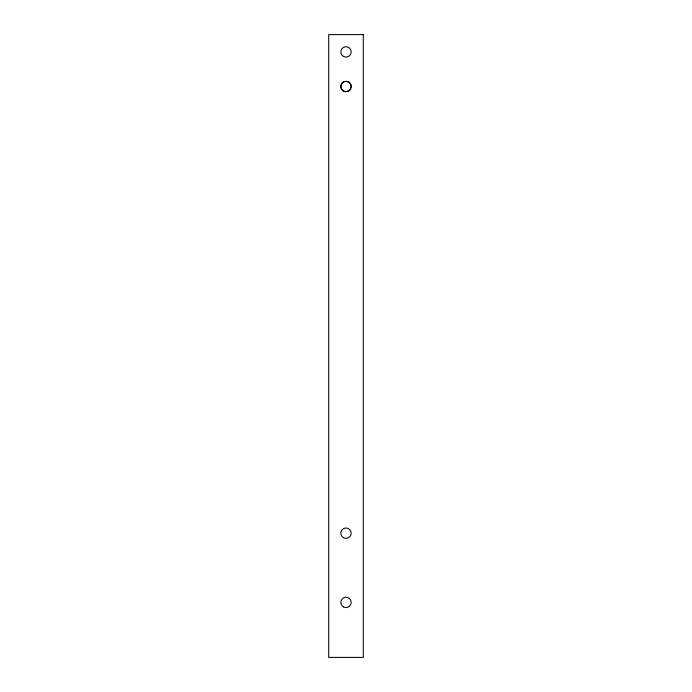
<?xml version="1.0" encoding="UTF-8"?>
<svg xmlns="http://www.w3.org/2000/svg" width="692" height="692" viewBox="0 0 692 692"><rect width="100%" height="100%" fill="white"/><g stroke="black" fill="none" stroke-linecap="round" stroke-linejoin="round"><path stroke-width="1.04" d="M347.341 81.396A5.19 5.19 0 0 1 350.247 89.389A5.19 5.19 0 0 1 341.753 89.389A5.19 5.19 0 0 1 344.659 81.396M363.3 34.6L328.7 34.6L328.7 657.4L363.3 657.4L363.3 34.6M343.405 606.884A5.19 5.19 0 0 0 351.19 602.386A5.19 5.19 0 0 0 343.405 597.888A5.19 5.19 0 0 0 343.405 606.884M343.405 537.684A5.19 5.19 0 0 0 351.19 533.186A5.19 5.19 0 0 0 343.405 528.688A5.19 5.19 0 0 0 343.405 537.684M343.405 56.398A5.19 5.19 0 0 0 351.19 51.9A5.19 5.19 0 0 0 343.405 47.402A5.19 5.19 0 0 0 343.405 56.398M342.358 90.194A5.19 5.19 0 0 0 351.026 87.806A5.19 5.19 0 0 0 344.625 81.5A5.19 5.19 0 0 0 342.358 90.194"/></g></svg>
